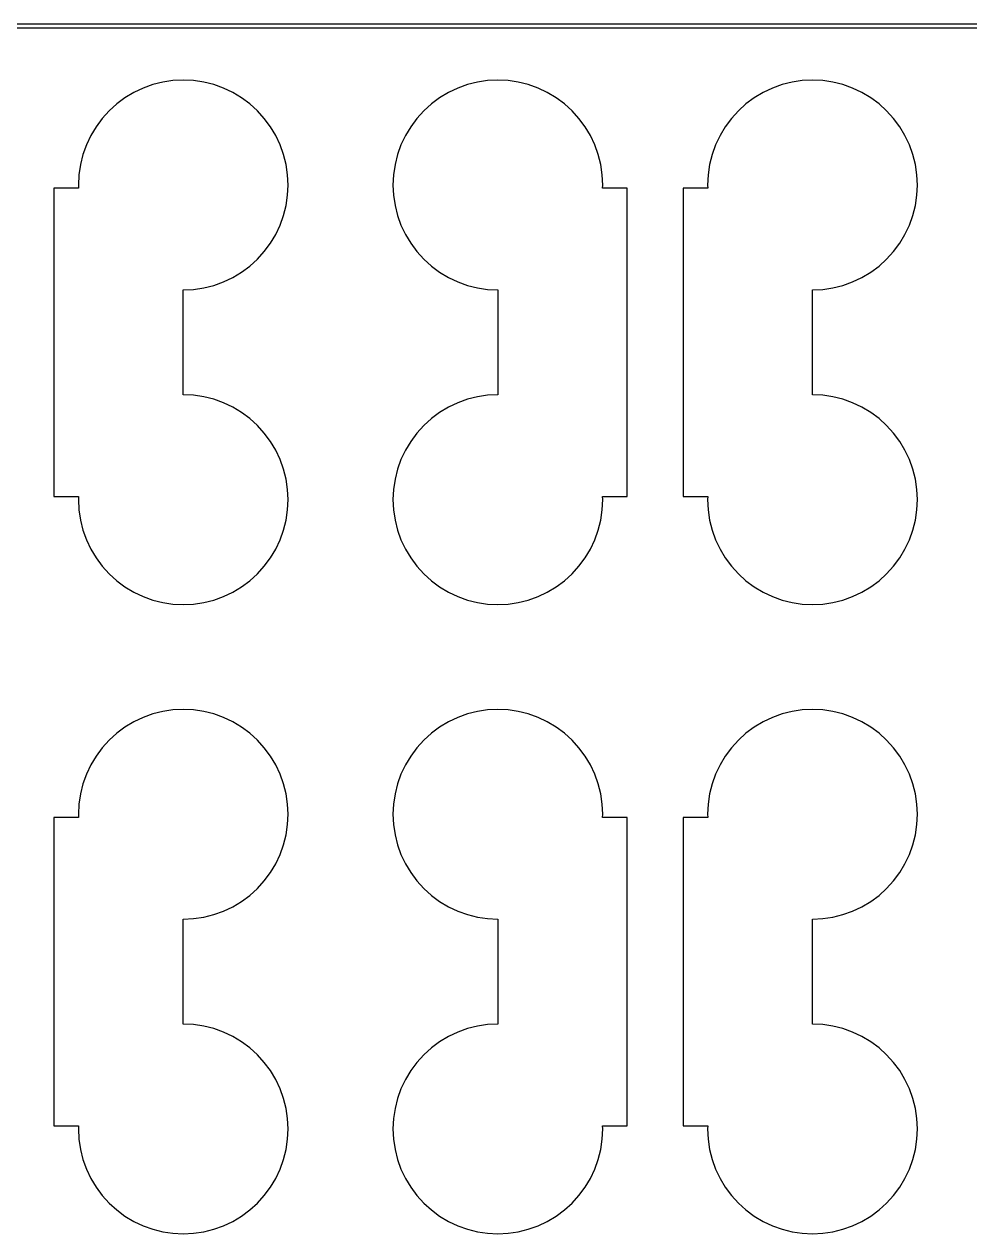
# Model space of a CAD drawing. Extents: x 0 to 54, y 0 to 90.
# Drawn here: x 13.48 to 27, y 72.75 to 90.05 of the extents above; entities that cross this region are included whole.
import ezdxf

# ---------------------------------------------------------------- set-up
doc = ezdxf.new("R2010")
doc.units = 0

msp = doc.modelspace()

# ---------------------------------------------------------------- linework, layer by layer
for p, q in [((54.05, 90.05), (-0.04999, 90.05)), ((0, 90), (54, 90)), ((15.176, 89.1358), (15.0429, 89.0729)), ((15.3146, 89.1854), (15.176, 89.1358)), ((15.4574, 89.2212), (15.3146, 89.1854)), ((15.603, 89.2428), (15.4574, 89.2212)), ((15.75, 89.25), (15.603, 89.2428)), ((15.897, 89.2428), (15.75, 89.25)), ((16.0426, 89.2212), (15.897, 89.2428)), ((16.1854, 89.1854), (16.0426, 89.2212)), ((16.324, 89.1358), (16.1854, 89.1854)), ((16.4571, 89.0729), (16.324, 89.1358)), ((19.676, 89.1358), (19.5429, 89.0729)), ((19.8146, 89.1854), (19.676, 89.1358)), ((19.9574, 89.2212), (19.8146, 89.1854)), ((20.103, 89.2428), (19.9574, 89.2212)), ((20.25, 89.25), (20.103, 89.2428)), ((20.397, 89.2428), (20.25, 89.25)), ((20.5426, 89.2212), (20.397, 89.2428)), ((20.6854, 89.1854), (20.5426, 89.2212)), ((20.824, 89.1358), (20.6854, 89.1854)), ((20.9571, 89.0729), (20.824, 89.1358)), ((24.176, 89.1358), (24.0429, 89.0729)), ((24.3146, 89.1854), (24.176, 89.1358)), ((24.4574, 89.2212), (24.3146, 89.1854)), ((24.603, 89.2428), (24.4574, 89.2212)), ((24.75, 89.25), (24.603, 89.2428)), ((24.897, 89.2428), (24.75, 89.25)), ((25.0426, 89.2212), (24.897, 89.2428)), ((25.1854, 89.1854), (25.0426, 89.2212)), ((25.324, 89.1358), (25.1854, 89.1854)), ((25.4571, 89.0729), (25.324, 89.1358)), ((14.9166, 88.9972), (14.7984, 88.9095)), ((15.0429, 89.0729), (14.9166, 88.9972)), ((16.5833, 88.9972), (16.4571, 89.0729)), ((16.7016, 88.9095), (16.5833, 88.9972)), ((19.4167, 88.9972), (19.2984, 88.9095)), ((19.5429, 89.0729), (19.4167, 88.9972)), ((21.0834, 88.9972), (20.9571, 89.0729)), ((21.2016, 88.9095), (21.0834, 88.9972)), ((23.9166, 88.9972), (23.7984, 88.9095)), ((24.0429, 89.0729), (23.9166, 88.9972)), ((25.5833, 88.9972), (25.4571, 89.0729)), ((25.7016, 88.9095), (25.5833, 88.9972)), ((14.6893, 88.8107), (14.5905, 88.7016)), ((14.7984, 88.9095), (14.6893, 88.8107)), ((16.8107, 88.8107), (16.7016, 88.9095)), ((16.9095, 88.7016), (16.8107, 88.8107)), ((19.1893, 88.8107), (19.0905, 88.7016)), ((19.2984, 88.9095), (19.1893, 88.8107)), ((21.3107, 88.8107), (21.2016, 88.9095)), ((21.4095, 88.7016), (21.3107, 88.8107)), ((23.6893, 88.8107), (23.5905, 88.7016)), ((23.7984, 88.9095), (23.6893, 88.8107)), ((25.8107, 88.8107), (25.7016, 88.9095)), ((25.9095, 88.7016), (25.8107, 88.8107)), ((14.5028, 88.5833), (14.4271, 88.4571)), ((14.5905, 88.7016), (14.5028, 88.5833)), ((16.9972, 88.5833), (16.9095, 88.7016)), ((17.0729, 88.4571), (16.9972, 88.5833)), ((19.0028, 88.5833), (18.9271, 88.4571)), ((19.0905, 88.7016), (19.0028, 88.5833)), ((21.4972, 88.5833), (21.4095, 88.7016)), ((21.5729, 88.4571), (21.4972, 88.5833)), ((23.5028, 88.5833), (23.4271, 88.4571)), ((23.5905, 88.7016), (23.5028, 88.5833)), ((25.9972, 88.5833), (25.9095, 88.7016)), ((26.0729, 88.4571), (25.9972, 88.5833)), ((14.4271, 88.4571), (14.3642, 88.324)), ((17.1358, 88.324), (17.0729, 88.4571)), ((18.9271, 88.4571), (18.8642, 88.324)), ((21.6358, 88.324), (21.5729, 88.4571)), ((23.4271, 88.4571), (23.3642, 88.324)), ((26.1358, 88.324), (26.0729, 88.4571)), ((14.3642, 88.324), (14.3146, 88.1854)), ((17.1854, 88.1854), (17.1358, 88.324)), ((18.8642, 88.324), (18.8146, 88.1854)), ((21.6854, 88.1854), (21.6358, 88.324)), ((23.3642, 88.324), (23.3146, 88.1854)), ((26.1854, 88.1854), (26.1358, 88.324)), ((14.3146, 88.1854), (14.2788, 88.0426)), ((17.2212, 88.0426), (17.1854, 88.1854)), ((18.8146, 88.1854), (18.7788, 88.0426)), ((21.7212, 88.0426), (21.6854, 88.1854)), ((23.3146, 88.1854), (23.2788, 88.0426)), ((26.2212, 88.0426), (26.1854, 88.1854)), ((14.2572, 87.897), (14.25, 87.75)), ((14.2788, 88.0426), (14.2572, 87.897)), ((17.2428, 87.897), (17.2212, 88.0426)), ((17.25, 87.75), (17.2428, 87.897)), ((18.7572, 87.897), (18.75, 87.75)), ((18.7788, 88.0426), (18.7572, 87.897)), ((21.7428, 87.897), (21.7212, 88.0426)), ((21.75, 87.75), (21.7428, 87.897)), ((23.2572, 87.897), (23.25, 87.75)), ((23.2788, 88.0426), (23.2572, 87.897)), ((26.2428, 87.897), (26.2212, 88.0426)), ((26.25, 87.75), (26.2428, 87.897)), ((14.25, 87.75), (14.2522, 87.705)), ((17.2428, 87.603), (17.25, 87.75)), ((18.75, 87.75), (18.7572, 87.603)), ((21.7478, 87.705), (21.75, 87.75)), ((23.25, 87.75), (23.2522, 87.705)), ((26.2428, 87.603), (26.25, 87.75)), ((14.2522, 87.705), (13.9, 87.705)), ((13.9, 87.705), (13.9, 83.295)), ((17.2212, 87.4574), (17.2428, 87.603)), ((18.7572, 87.603), (18.7788, 87.4574)), ((22.1, 87.705), (21.7478, 87.705)), ((22.1, 83.295), (22.1, 87.705)), ((23.2522, 87.705), (22.9, 87.705)), ((22.9, 87.705), (22.9, 83.295)), ((26.2212, 87.4574), (26.2428, 87.603)), ((17.1854, 87.3146), (17.2212, 87.4574)), ((18.7788, 87.4574), (18.8146, 87.3146)), ((26.1854, 87.3146), (26.2212, 87.4574)), ((17.1358, 87.176), (17.1854, 87.3146)), ((18.8146, 87.3146), (18.8642, 87.176)), ((26.1358, 87.176), (26.1854, 87.3146)), ((16.9972, 86.9166), (17.0729, 87.0429)), ((17.0729, 87.0429), (17.1358, 87.176)), ((18.8642, 87.176), (18.9271, 87.0429)), ((18.9271, 87.0429), (19.0028, 86.9166)), ((25.9972, 86.9166), (26.0729, 87.0429)), ((26.0729, 87.0429), (26.1358, 87.176)), ((16.9095, 86.7984), (16.9972, 86.9166)), ((19.0028, 86.9166), (19.0905, 86.7984)), ((25.9095, 86.7984), (25.9972, 86.9166)), ((16.7016, 86.5905), (16.8107, 86.6893)), ((16.8107, 86.6893), (16.9095, 86.7984)), ((19.0905, 86.7984), (19.1893, 86.6893)), ((19.1893, 86.6893), (19.2984, 86.5905)), ((25.7016, 86.5905), (25.8107, 86.6893)), ((25.8107, 86.6893), (25.9095, 86.7984)), ((16.4571, 86.4271), (16.5833, 86.5028)), ((16.5833, 86.5028), (16.7016, 86.5905)), ((19.2984, 86.5905), (19.4167, 86.5028)), ((19.4167, 86.5028), (19.5429, 86.4271)), ((25.4571, 86.4271), (25.5833, 86.5028)), ((25.5833, 86.5028), (25.7016, 86.5905)), ((16.1854, 86.3146), (16.324, 86.3642)), ((16.324, 86.3642), (16.4571, 86.4271)), ((19.5429, 86.4271), (19.676, 86.3642)), ((19.676, 86.3642), (19.8146, 86.3146)), ((25.1854, 86.3146), (25.324, 86.3642)), ((25.324, 86.3642), (25.4571, 86.4271)), ((15.75, 86.25), (15.897, 86.2572)), ((15.75, 84.75), (15.75, 86.25)), ((15.897, 86.2572), (16.0426, 86.2788)), ((16.0426, 86.2788), (16.1854, 86.3146)), ((19.8146, 86.3146), (19.9574, 86.2788)), ((19.9574, 86.2788), (20.103, 86.2572)), ((20.103, 86.2572), (20.25, 86.25)), ((20.25, 86.25), (20.25, 84.75)), ((24.75, 86.25), (24.897, 86.2572)), ((24.75, 84.75), (24.75, 86.25)), ((24.897, 86.2572), (25.0426, 86.2788)), ((25.0426, 86.2788), (25.1854, 86.3146)), ((15.897, 84.7428), (15.75, 84.75)), ((16.0426, 84.7212), (15.897, 84.7428)), ((16.1854, 84.6854), (16.0426, 84.7212)), ((16.324, 84.6358), (16.1854, 84.6854)), ((16.4571, 84.5729), (16.324, 84.6358)), ((19.676, 84.6358), (19.5429, 84.5729)), ((19.8146, 84.6854), (19.676, 84.6358)), ((19.9574, 84.7212), (19.8146, 84.6854)), ((20.103, 84.7428), (19.9574, 84.7212)), ((20.25, 84.75), (20.103, 84.7428)), ((24.897, 84.7428), (24.75, 84.75)), ((25.0426, 84.7212), (24.897, 84.7428)), ((25.1854, 84.6854), (25.0426, 84.7212)), ((25.324, 84.6358), (25.1854, 84.6854)), ((25.4571, 84.5729), (25.324, 84.6358)), ((16.5833, 84.4972), (16.4571, 84.5729)), ((16.7016, 84.4095), (16.5833, 84.4972)), ((19.4167, 84.4972), (19.2984, 84.4095)), ((19.5429, 84.5729), (19.4167, 84.4972)), ((25.5833, 84.4972), (25.4571, 84.5729)), ((25.7016, 84.4095), (25.5833, 84.4972)), ((16.8107, 84.3107), (16.7016, 84.4095)), ((16.9095, 84.2016), (16.8107, 84.3107)), ((19.1893, 84.3107), (19.0905, 84.2016)), ((19.2984, 84.4095), (19.1893, 84.3107)), ((25.8107, 84.3107), (25.7016, 84.4095)), ((25.9095, 84.2016), (25.8107, 84.3107)), ((16.9972, 84.0834), (16.9095, 84.2016)), ((17.0729, 83.9571), (16.9972, 84.0834)), ((19.0028, 84.0834), (18.9271, 83.9571)), ((19.0905, 84.2016), (19.0028, 84.0834)), ((25.9972, 84.0834), (25.9095, 84.2016)), ((26.0729, 83.9571), (25.9972, 84.0834)), ((17.1358, 83.824), (17.0729, 83.9571)), ((18.9271, 83.9571), (18.8642, 83.824)), ((26.1358, 83.824), (26.0729, 83.9571)), ((17.1854, 83.6854), (17.1358, 83.824)), ((18.8642, 83.824), (18.8146, 83.6854)), ((26.1854, 83.6854), (26.1358, 83.824)), ((17.2212, 83.5426), (17.1854, 83.6854)), ((18.8146, 83.6854), (18.7788, 83.5426)), ((26.2212, 83.5426), (26.1854, 83.6854)), ((17.2428, 83.397), (17.2212, 83.5426)), ((17.25, 83.25), (17.2428, 83.397)), ((18.7572, 83.397), (18.75, 83.25)), ((18.7788, 83.5426), (18.7572, 83.397)), ((26.2428, 83.397), (26.2212, 83.5426)), ((26.25, 83.25), (26.2428, 83.397)), ((13.9, 83.295), (14.2522, 83.295)), ((14.2522, 83.295), (14.25, 83.25)), ((14.25, 83.25), (14.2572, 83.103)), ((17.2428, 83.103), (17.25, 83.25)), ((18.75, 83.25), (18.7572, 83.103)), ((21.7428, 83.103), (21.75, 83.25)), ((21.75, 83.25), (21.7478, 83.295)), ((21.7478, 83.295), (22.1, 83.295)), ((22.9, 83.295), (23.2522, 83.295)), ((23.2522, 83.295), (23.25, 83.25)), ((23.25, 83.25), (23.2572, 83.103)), ((26.2428, 83.103), (26.25, 83.25)), ((14.2572, 83.103), (14.2788, 82.9574)), ((17.2212, 82.9574), (17.2428, 83.103)), ((18.7572, 83.103), (18.7788, 82.9574)), ((21.7212, 82.9574), (21.7428, 83.103)), ((23.2572, 83.103), (23.2788, 82.9574)), ((26.2212, 82.9574), (26.2428, 83.103)), ((14.2788, 82.9574), (14.3146, 82.8146)), ((17.1854, 82.8146), (17.2212, 82.9574)), ((18.7788, 82.9574), (18.8146, 82.8146)), ((21.6854, 82.8146), (21.7212, 82.9574)), ((23.2788, 82.9574), (23.3146, 82.8146)), ((26.1854, 82.8146), (26.2212, 82.9574)), ((14.3146, 82.8146), (14.3642, 82.676)), ((17.1358, 82.676), (17.1854, 82.8146)), ((18.8146, 82.8146), (18.8642, 82.676)), ((21.6358, 82.676), (21.6854, 82.8146)), ((23.3146, 82.8146), (23.3642, 82.676)), ((26.1358, 82.676), (26.1854, 82.8146)), ((14.3642, 82.676), (14.4271, 82.5429)), ((14.4271, 82.5429), (14.5028, 82.4167)), ((16.9972, 82.4167), (17.0729, 82.5429)), ((17.0729, 82.5429), (17.1358, 82.676)), ((18.8642, 82.676), (18.9271, 82.5429)), ((18.9271, 82.5429), (19.0028, 82.4167)), ((21.4972, 82.4167), (21.5729, 82.5429)), ((21.5729, 82.5429), (21.6358, 82.676)), ((23.3642, 82.676), (23.4271, 82.5429)), ((23.4271, 82.5429), (23.5028, 82.4167)), ((25.9972, 82.4167), (26.0729, 82.5429)), ((26.0729, 82.5429), (26.1358, 82.676)), ((14.5028, 82.4167), (14.5905, 82.2984)), ((16.9095, 82.2984), (16.9972, 82.4167)), ((19.0028, 82.4167), (19.0905, 82.2984)), ((21.4095, 82.2984), (21.4972, 82.4167)), ((23.5028, 82.4167), (23.5905, 82.2984)), ((25.9095, 82.2984), (25.9972, 82.4167)), ((14.5905, 82.2984), (14.6893, 82.1893)), ((14.6893, 82.1893), (14.7984, 82.0905)), ((16.7016, 82.0905), (16.8107, 82.1893)), ((16.8107, 82.1893), (16.9095, 82.2984)), ((19.0905, 82.2984), (19.1893, 82.1893)), ((19.1893, 82.1893), (19.2984, 82.0905)), ((21.2016, 82.0905), (21.3107, 82.1893)), ((21.3107, 82.1893), (21.4095, 82.2984)), ((23.5905, 82.2984), (23.6893, 82.1893)), ((23.6893, 82.1893), (23.7984, 82.0905)), ((25.7016, 82.0905), (25.8107, 82.1893)), ((25.8107, 82.1893), (25.9095, 82.2984)), ((14.7984, 82.0905), (14.9166, 82.0028)), ((14.9166, 82.0028), (15.0429, 81.9271)), ((16.4571, 81.9271), (16.5833, 82.0028)), ((16.5833, 82.0028), (16.7016, 82.0905)), ((19.2984, 82.0905), (19.4167, 82.0028)), ((19.4167, 82.0028), (19.5429, 81.9271)), ((20.9571, 81.9271), (21.0834, 82.0028)), ((21.0834, 82.0028), (21.2016, 82.0905)), ((23.7984, 82.0905), (23.9166, 82.0028)), ((23.9166, 82.0028), (24.0429, 81.9271)), ((25.4571, 81.9271), (25.5833, 82.0028)), ((25.5833, 82.0028), (25.7016, 82.0905)), ((15.0429, 81.9271), (15.176, 81.8642)), ((15.176, 81.8642), (15.3146, 81.8146)), ((16.1854, 81.8146), (16.324, 81.8642)), ((16.324, 81.8642), (16.4571, 81.9271)), ((19.5429, 81.9271), (19.676, 81.8642)), ((19.676, 81.8642), (19.8146, 81.8146)), ((20.6854, 81.8146), (20.824, 81.8642)), ((20.824, 81.8642), (20.9571, 81.9271)), ((24.0429, 81.9271), (24.176, 81.8642)), ((24.176, 81.8642), (24.3146, 81.8146)), ((25.1854, 81.8146), (25.324, 81.8642)), ((25.324, 81.8642), (25.4571, 81.9271)), ((15.3146, 81.8146), (15.4574, 81.7788)), ((15.4574, 81.7788), (15.603, 81.7572)), ((15.603, 81.7572), (15.75, 81.75)), ((15.75, 81.75), (15.897, 81.7572)), ((15.897, 81.7572), (16.0426, 81.7788)), ((16.0426, 81.7788), (16.1854, 81.8146)), ((19.8146, 81.8146), (19.9574, 81.7788)), ((19.9574, 81.7788), (20.103, 81.7572)), ((20.103, 81.7572), (20.25, 81.75)), ((20.25, 81.75), (20.397, 81.7572)), ((20.397, 81.7572), (20.5426, 81.7788)), ((20.5426, 81.7788), (20.6854, 81.8146)), ((24.3146, 81.8146), (24.4574, 81.7788)), ((24.4574, 81.7788), (24.603, 81.7572)), ((24.603, 81.7572), (24.75, 81.75)), ((24.75, 81.75), (24.897, 81.7572)), ((24.897, 81.7572), (25.0426, 81.7788)), ((25.0426, 81.7788), (25.1854, 81.8146)), ((15.176, 80.1358), (15.0429, 80.0729)), ((15.3146, 80.1854), (15.176, 80.1358)), ((15.4574, 80.2212), (15.3146, 80.1854)), ((15.603, 80.2428), (15.4574, 80.2212)), ((15.75, 80.25), (15.603, 80.2428)), ((15.897, 80.2428), (15.75, 80.25)), ((16.0426, 80.2212), (15.897, 80.2428)), ((16.1854, 80.1854), (16.0426, 80.2212)), ((16.324, 80.1358), (16.1854, 80.1854)), ((16.4571, 80.0729), (16.324, 80.1358)), ((19.676, 80.1358), (19.5429, 80.0729)), ((19.8146, 80.1854), (19.676, 80.1358)), ((19.9574, 80.2212), (19.8146, 80.1854)), ((20.103, 80.2428), (19.9574, 80.2212)), ((20.25, 80.25), (20.103, 80.2428)), ((20.397, 80.2428), (20.25, 80.25)), ((20.5426, 80.2212), (20.397, 80.2428)), ((20.6854, 80.1854), (20.5426, 80.2212)), ((20.824, 80.1358), (20.6854, 80.1854)), ((20.9571, 80.0729), (20.824, 80.1358)), ((24.176, 80.1358), (24.0429, 80.0729)), ((24.3146, 80.1854), (24.176, 80.1358)), ((24.4574, 80.2212), (24.3146, 80.1854)), ((24.603, 80.2428), (24.4574, 80.2212)), ((24.75, 80.25), (24.603, 80.2428)), ((24.897, 80.2428), (24.75, 80.25)), ((25.0426, 80.2212), (24.897, 80.2428)), ((25.1854, 80.1854), (25.0426, 80.2212)), ((25.324, 80.1358), (25.1854, 80.1854)), ((25.4571, 80.0729), (25.324, 80.1358)), ((14.9166, 79.9972), (14.7984, 79.9095)), ((15.0429, 80.0729), (14.9166, 79.9972)), ((16.5833, 79.9972), (16.4571, 80.0729)), ((16.7016, 79.9095), (16.5833, 79.9972)), ((19.4167, 79.9972), (19.2984, 79.9095)), ((19.5429, 80.0729), (19.4167, 79.9972)), ((21.0834, 79.9972), (20.9571, 80.0729)), ((21.2016, 79.9095), (21.0834, 79.9972)), ((23.9166, 79.9972), (23.7984, 79.9095)), ((24.0429, 80.0729), (23.9166, 79.9972)), ((25.5833, 79.9972), (25.4571, 80.0729)), ((25.7016, 79.9095), (25.5833, 79.9972)), ((14.6893, 79.8107), (14.5905, 79.7016)), ((14.7984, 79.9095), (14.6893, 79.8107)), ((16.8107, 79.8107), (16.7016, 79.9095)), ((16.9095, 79.7016), (16.8107, 79.8107)), ((19.1893, 79.8107), (19.0905, 79.7016)), ((19.2984, 79.9095), (19.1893, 79.8107)), ((21.3107, 79.8107), (21.2016, 79.9095)), ((21.4095, 79.7016), (21.3107, 79.8107)), ((23.6893, 79.8107), (23.5905, 79.7016)), ((23.7984, 79.9095), (23.6893, 79.8107)), ((25.8107, 79.8107), (25.7016, 79.9095)), ((25.9095, 79.7016), (25.8107, 79.8107)), ((14.5028, 79.5833), (14.4271, 79.4571)), ((14.5905, 79.7016), (14.5028, 79.5833)), ((16.9972, 79.5833), (16.9095, 79.7016)), ((17.0729, 79.4571), (16.9972, 79.5833)), ((19.0028, 79.5833), (18.9271, 79.4571)), ((19.0905, 79.7016), (19.0028, 79.5833)), ((21.4972, 79.5833), (21.4095, 79.7016)), ((21.5729, 79.4571), (21.4972, 79.5833)), ((23.5028, 79.5833), (23.4271, 79.4571)), ((23.5905, 79.7016), (23.5028, 79.5833)), ((25.9972, 79.5833), (25.9095, 79.7016)), ((26.0729, 79.4571), (25.9972, 79.5833)), ((14.4271, 79.4571), (14.3642, 79.324)), ((17.1358, 79.324), (17.0729, 79.4571)), ((18.9271, 79.4571), (18.8642, 79.324)), ((21.6358, 79.324), (21.5729, 79.4571)), ((23.4271, 79.4571), (23.3642, 79.324)), ((26.1358, 79.324), (26.0729, 79.4571)), ((14.3642, 79.324), (14.3146, 79.1854)), ((17.1854, 79.1854), (17.1358, 79.324)), ((18.8642, 79.324), (18.8146, 79.1854)), ((21.6854, 79.1854), (21.6358, 79.324)), ((23.3642, 79.324), (23.3146, 79.1854)), ((26.1854, 79.1854), (26.1358, 79.324)), ((14.3146, 79.1854), (14.2788, 79.0426)), ((17.2212, 79.0426), (17.1854, 79.1854)), ((18.8146, 79.1854), (18.7788, 79.0426)), ((21.7212, 79.0426), (21.6854, 79.1854)), ((23.3146, 79.1854), (23.2788, 79.0426)), ((26.2212, 79.0426), (26.1854, 79.1854)), ((14.2572, 78.897), (14.25, 78.75)), ((14.2788, 79.0426), (14.2572, 78.897)), ((17.2428, 78.897), (17.2212, 79.0426)), ((17.25, 78.75), (17.2428, 78.897)), ((18.7572, 78.897), (18.75, 78.75)), ((18.7788, 79.0426), (18.7572, 78.897)), ((21.7428, 78.897), (21.7212, 79.0426)), ((21.75, 78.75), (21.7428, 78.897)), ((23.2572, 78.897), (23.25, 78.75)), ((23.2788, 79.0426), (23.2572, 78.897)), ((26.2428, 78.897), (26.2212, 79.0426)), ((26.25, 78.75), (26.2428, 78.897)), ((14.25, 78.75), (14.2522, 78.705)), ((17.2428, 78.603), (17.25, 78.75)), ((18.75, 78.75), (18.7572, 78.603)), ((21.7478, 78.705), (21.75, 78.75)), ((23.25, 78.75), (23.2522, 78.705)), ((26.2428, 78.603), (26.25, 78.75)), ((14.2522, 78.705), (13.9, 78.705)), ((13.9, 78.705), (13.9, 74.295)), ((17.2212, 78.4574), (17.2428, 78.603)), ((18.7572, 78.603), (18.7788, 78.4574)), ((22.1, 78.705), (21.7478, 78.705)), ((22.1, 74.295), (22.1, 78.705)), ((23.2522, 78.705), (22.9, 78.705)), ((22.9, 78.705), (22.9, 74.295)), ((26.2212, 78.4574), (26.2428, 78.603)), ((17.1854, 78.3146), (17.2212, 78.4574)), ((18.7788, 78.4574), (18.8146, 78.3146)), ((26.1854, 78.3146), (26.2212, 78.4574)), ((17.1358, 78.176), (17.1854, 78.3146)), ((18.8146, 78.3146), (18.8642, 78.176)), ((26.1358, 78.176), (26.1854, 78.3146)), ((16.9972, 77.9166), (17.0729, 78.0429)), ((17.0729, 78.0429), (17.1358, 78.176)), ((18.8642, 78.176), (18.9271, 78.0429)), ((18.9271, 78.0429), (19.0028, 77.9166)), ((25.9972, 77.9166), (26.0729, 78.0429)), ((26.0729, 78.0429), (26.1358, 78.176)), ((16.9095, 77.7984), (16.9972, 77.9166)), ((19.0028, 77.9166), (19.0905, 77.7984)), ((25.9095, 77.7984), (25.9972, 77.9166)), ((16.7016, 77.5905), (16.8107, 77.6893)), ((16.8107, 77.6893), (16.9095, 77.7984)), ((19.0905, 77.7984), (19.1893, 77.6893)), ((19.1893, 77.6893), (19.2984, 77.5905)), ((25.7016, 77.5905), (25.8107, 77.6893)), ((25.8107, 77.6893), (25.9095, 77.7984)), ((16.5833, 77.5028), (16.7016, 77.5905)), ((19.2984, 77.5905), (19.4167, 77.5028)), ((25.5833, 77.5028), (25.7016, 77.5905)), ((16.1854, 77.3146), (16.324, 77.3642)), ((16.324, 77.3642), (16.4571, 77.4271)), ((16.4571, 77.4271), (16.5833, 77.5028)), ((19.4167, 77.5028), (19.5429, 77.4271)), ((19.5429, 77.4271), (19.676, 77.3642)), ((19.676, 77.3642), (19.8146, 77.3146)), ((25.1854, 77.3146), (25.324, 77.3642)), ((25.324, 77.3642), (25.4571, 77.4271)), ((25.4571, 77.4271), (25.5833, 77.5028)), ((15.75, 77.25), (15.897, 77.2572)), ((15.75, 75.75), (15.75, 77.25)), ((15.897, 77.2572), (16.0426, 77.2788)), ((16.0426, 77.2788), (16.1854, 77.3146)), ((19.8146, 77.3146), (19.9574, 77.2788)), ((19.9574, 77.2788), (20.103, 77.2572)), ((20.103, 77.2572), (20.25, 77.25)), ((20.25, 77.25), (20.25, 75.75)), ((24.75, 77.25), (24.897, 77.2572)), ((24.75, 75.75), (24.75, 77.25)), ((24.897, 77.2572), (25.0426, 77.2788)), ((25.0426, 77.2788), (25.1854, 77.3146)), ((15.897, 75.7428), (15.75, 75.75)), ((16.0426, 75.7212), (15.897, 75.7428)), ((16.1854, 75.6854), (16.0426, 75.7212)), ((16.324, 75.6358), (16.1854, 75.6854)), ((16.4571, 75.5729), (16.324, 75.6358)), ((19.676, 75.6358), (19.5429, 75.5729)), ((19.8146, 75.6854), (19.676, 75.6358)), ((19.9574, 75.7212), (19.8146, 75.6854)), ((20.103, 75.7428), (19.9574, 75.7212)), ((20.25, 75.75), (20.103, 75.7428)), ((24.897, 75.7428), (24.75, 75.75)), ((25.0426, 75.7212), (24.897, 75.7428)), ((25.1854, 75.6854), (25.0426, 75.7212)), ((25.324, 75.6358), (25.1854, 75.6854)), ((25.4571, 75.5729), (25.324, 75.6358)), ((16.5833, 75.4972), (16.4571, 75.5729)), ((16.7016, 75.4095), (16.5833, 75.4972)), ((19.4167, 75.4972), (19.2984, 75.4095)), ((19.5429, 75.5729), (19.4167, 75.4972)), ((25.5833, 75.4972), (25.4571, 75.5729)), ((25.7016, 75.4095), (25.5833, 75.4972)), ((16.8107, 75.3107), (16.7016, 75.4095)), ((16.9095, 75.2016), (16.8107, 75.3107)), ((19.1893, 75.3107), (19.0905, 75.2016)), ((19.2984, 75.4095), (19.1893, 75.3107)), ((25.8107, 75.3107), (25.7016, 75.4095)), ((25.9095, 75.2016), (25.8107, 75.3107)), ((16.9972, 75.0834), (16.9095, 75.2016)), ((17.0729, 74.9571), (16.9972, 75.0834)), ((19.0028, 75.0834), (18.9271, 74.9571)), ((19.0905, 75.2016), (19.0028, 75.0834)), ((25.9972, 75.0834), (25.9095, 75.2016)), ((26.0729, 74.9571), (25.9972, 75.0834)), ((17.1358, 74.824), (17.0729, 74.9571)), ((18.9271, 74.9571), (18.8642, 74.824)), ((26.1358, 74.824), (26.0729, 74.9571)), ((17.1854, 74.6854), (17.1358, 74.824)), ((18.8642, 74.824), (18.8146, 74.6854)), ((26.1854, 74.6854), (26.1358, 74.824)), ((17.2212, 74.5426), (17.1854, 74.6854)), ((18.8146, 74.6854), (18.7788, 74.5426)), ((26.2212, 74.5426), (26.1854, 74.6854)), ((17.2428, 74.397), (17.2212, 74.5426)), ((17.25, 74.25), (17.2428, 74.397)), ((18.7572, 74.397), (18.75, 74.25)), ((18.7788, 74.5426), (18.7572, 74.397)), ((26.2428, 74.397), (26.2212, 74.5426)), ((26.25, 74.25), (26.2428, 74.397)), ((13.9, 74.295), (14.2522, 74.295)), ((14.2522, 74.295), (14.25, 74.25)), ((14.25, 74.25), (14.2572, 74.103)), ((17.2428, 74.103), (17.25, 74.25)), ((18.75, 74.25), (18.7572, 74.103)), ((21.7428, 74.103), (21.75, 74.25)), ((21.75, 74.25), (21.7478, 74.295)), ((21.7478, 74.295), (22.1, 74.295)), ((22.9, 74.295), (23.2522, 74.295)), ((23.2522, 74.295), (23.25, 74.25)), ((23.25, 74.25), (23.2572, 74.103)), ((26.2428, 74.103), (26.25, 74.25)), ((14.2572, 74.103), (14.2788, 73.9574)), ((17.2212, 73.9574), (17.2428, 74.103)), ((18.7572, 74.103), (18.7788, 73.9574)), ((21.7212, 73.9574), (21.7428, 74.103)), ((23.2572, 74.103), (23.2788, 73.9574)), ((26.2212, 73.9574), (26.2428, 74.103)), ((14.2788, 73.9574), (14.3146, 73.8146)), ((17.1854, 73.8146), (17.2212, 73.9574)), ((18.7788, 73.9574), (18.8146, 73.8146)), ((21.6854, 73.8146), (21.7212, 73.9574)), ((23.2788, 73.9574), (23.3146, 73.8146)), ((26.1854, 73.8146), (26.2212, 73.9574)), ((14.3146, 73.8146), (14.3642, 73.676)), ((17.1358, 73.676), (17.1854, 73.8146)), ((18.8146, 73.8146), (18.8642, 73.676)), ((21.6358, 73.676), (21.6854, 73.8146)), ((23.3146, 73.8146), (23.3642, 73.676)), ((26.1358, 73.676), (26.1854, 73.8146)), ((14.3642, 73.676), (14.4271, 73.5429)), ((14.4271, 73.5429), (14.5028, 73.4167)), ((16.9972, 73.4167), (17.0729, 73.5429)), ((17.0729, 73.5429), (17.1358, 73.676)), ((18.8642, 73.676), (18.9271, 73.5429)), ((18.9271, 73.5429), (19.0028, 73.4167)), ((21.4972, 73.4167), (21.5729, 73.5429)), ((21.5729, 73.5429), (21.6358, 73.676)), ((23.3642, 73.676), (23.4271, 73.5429)), ((23.4271, 73.5429), (23.5028, 73.4167)), ((25.9972, 73.4167), (26.0729, 73.5429)), ((26.0729, 73.5429), (26.1358, 73.676)), ((14.5028, 73.4167), (14.5905, 73.2984)), ((16.9095, 73.2984), (16.9972, 73.4167)), ((19.0028, 73.4167), (19.0905, 73.2984)), ((21.4095, 73.2984), (21.4972, 73.4167)), ((23.5028, 73.4167), (23.5905, 73.2984)), ((25.9095, 73.2984), (25.9972, 73.4167)), ((14.5905, 73.2984), (14.6893, 73.1893)), ((14.6893, 73.1893), (14.7984, 73.0905)), ((16.7016, 73.0905), (16.8107, 73.1893)), ((16.8107, 73.1893), (16.9095, 73.2984)), ((19.0905, 73.2984), (19.1893, 73.1893)), ((19.1893, 73.1893), (19.2984, 73.0905)), ((21.2016, 73.0905), (21.3107, 73.1893)), ((21.3107, 73.1893), (21.4095, 73.2984)), ((23.5905, 73.2984), (23.6893, 73.1893)), ((23.6893, 73.1893), (23.7984, 73.0905)), ((25.7016, 73.0905), (25.8107, 73.1893)), ((25.8107, 73.1893), (25.9095, 73.2984)), ((14.7984, 73.0905), (14.9166, 73.0028)), ((16.5833, 73.0028), (16.7016, 73.0905)), ((19.2984, 73.0905), (19.4167, 73.0028)), ((21.0834, 73.0028), (21.2016, 73.0905)), ((23.7984, 73.0905), (23.9166, 73.0028)), ((25.5833, 73.0028), (25.7016, 73.0905)), ((14.9166, 73.0028), (15.0429, 72.9271)), ((15.0429, 72.9271), (15.176, 72.8642)), ((15.176, 72.8642), (15.3146, 72.8146)), ((16.1854, 72.8146), (16.324, 72.8642)), ((16.324, 72.8642), (16.4571, 72.9271)), ((16.4571, 72.9271), (16.5833, 73.0028)), ((19.4167, 73.0028), (19.5429, 72.9271)), ((19.5429, 72.9271), (19.676, 72.8642)), ((19.676, 72.8642), (19.8146, 72.8146)), ((20.6854, 72.8146), (20.824, 72.8642)), ((20.824, 72.8642), (20.9571, 72.9271)), ((20.9571, 72.9271), (21.0834, 73.0028)), ((23.9166, 73.0028), (24.0429, 72.9271)), ((24.0429, 72.9271), (24.176, 72.8642)), ((24.176, 72.8642), (24.3146, 72.8146)), ((25.1854, 72.8146), (25.324, 72.8642)), ((25.324, 72.8642), (25.4571, 72.9271)), ((25.4571, 72.9271), (25.5833, 73.0028)), ((15.3146, 72.8146), (15.4574, 72.7788)), ((15.4574, 72.7788), (15.603, 72.7572)), ((15.603, 72.7572), (15.75, 72.75)), ((15.75, 72.75), (15.897, 72.7572)), ((15.897, 72.7572), (16.0426, 72.7788)), ((16.0426, 72.7788), (16.1854, 72.8146)), ((19.8146, 72.8146), (19.9574, 72.7788)), ((19.9574, 72.7788), (20.103, 72.7572)), ((20.103, 72.7572), (20.25, 72.75)), ((20.25, 72.75), (20.397, 72.7572)), ((20.397, 72.7572), (20.5426, 72.7788)), ((20.5426, 72.7788), (20.6854, 72.8146)), ((24.3146, 72.8146), (24.4574, 72.7788)), ((24.4574, 72.7788), (24.603, 72.7572)), ((24.603, 72.7572), (24.75, 72.75)), ((24.75, 72.75), (24.897, 72.7572)), ((24.897, 72.7572), (25.0426, 72.7788)), ((25.0426, 72.7788), (25.1854, 72.8146))]:
    msp.add_line(p, q)

doc.saveas('drawing.dxf')
